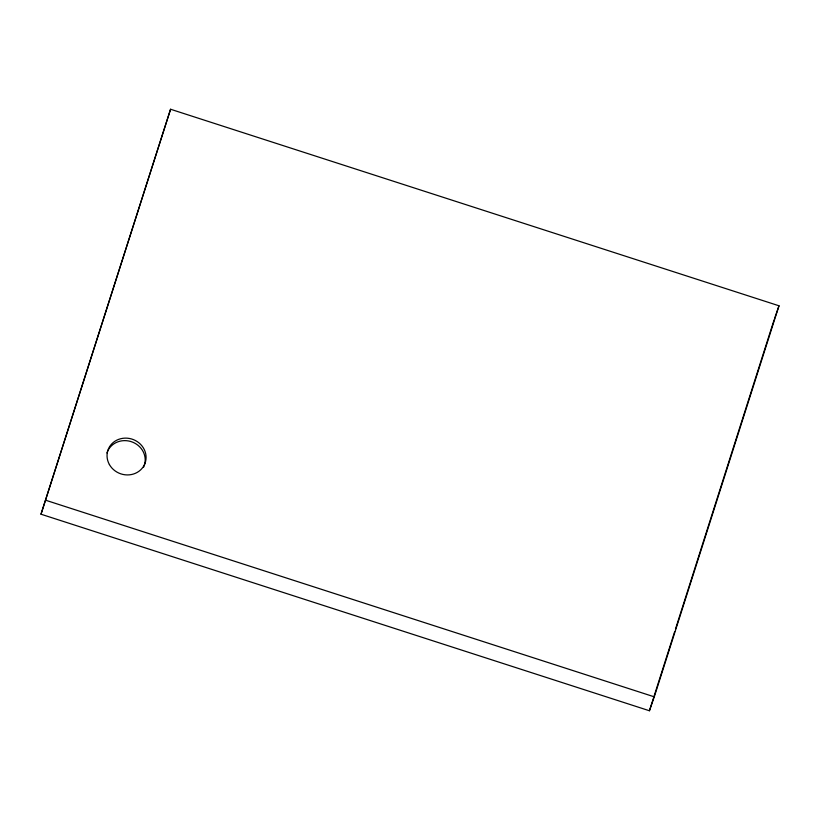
<?xml version="1.0" encoding="UTF-8"?>
<svg xmlns="http://www.w3.org/2000/svg" width="820" height="820" viewBox="0 0 820 820"><rect width="100%" height="100%" fill="white"/><g stroke="black" fill="none" stroke-linecap="round" stroke-linejoin="round"><path stroke-width="1.23" d="M41 514.212L170.57 109.244L779 305.788L654.278 696.836L649.43 710.755L41 514.212L170.57 109.244M649.43 710.755L674.686 631.574M675.465 629.135L774.152 319.708M774.551 318.549L779 305.788M45.848 500.292L654.278 696.836M106.959 452.978A19.67 18.245 19.2 0 1 132.44 442.082A19.67 18.245 19.2 0 1 143.52 467.297M109.398 464.54A19.67 18.245 19.2 0 0 143.203 466.867A19.67 18.245 19.2 0 0 127.059 438.167A19.67 18.245 19.2 0 0 109.398 464.54"/></g></svg>
